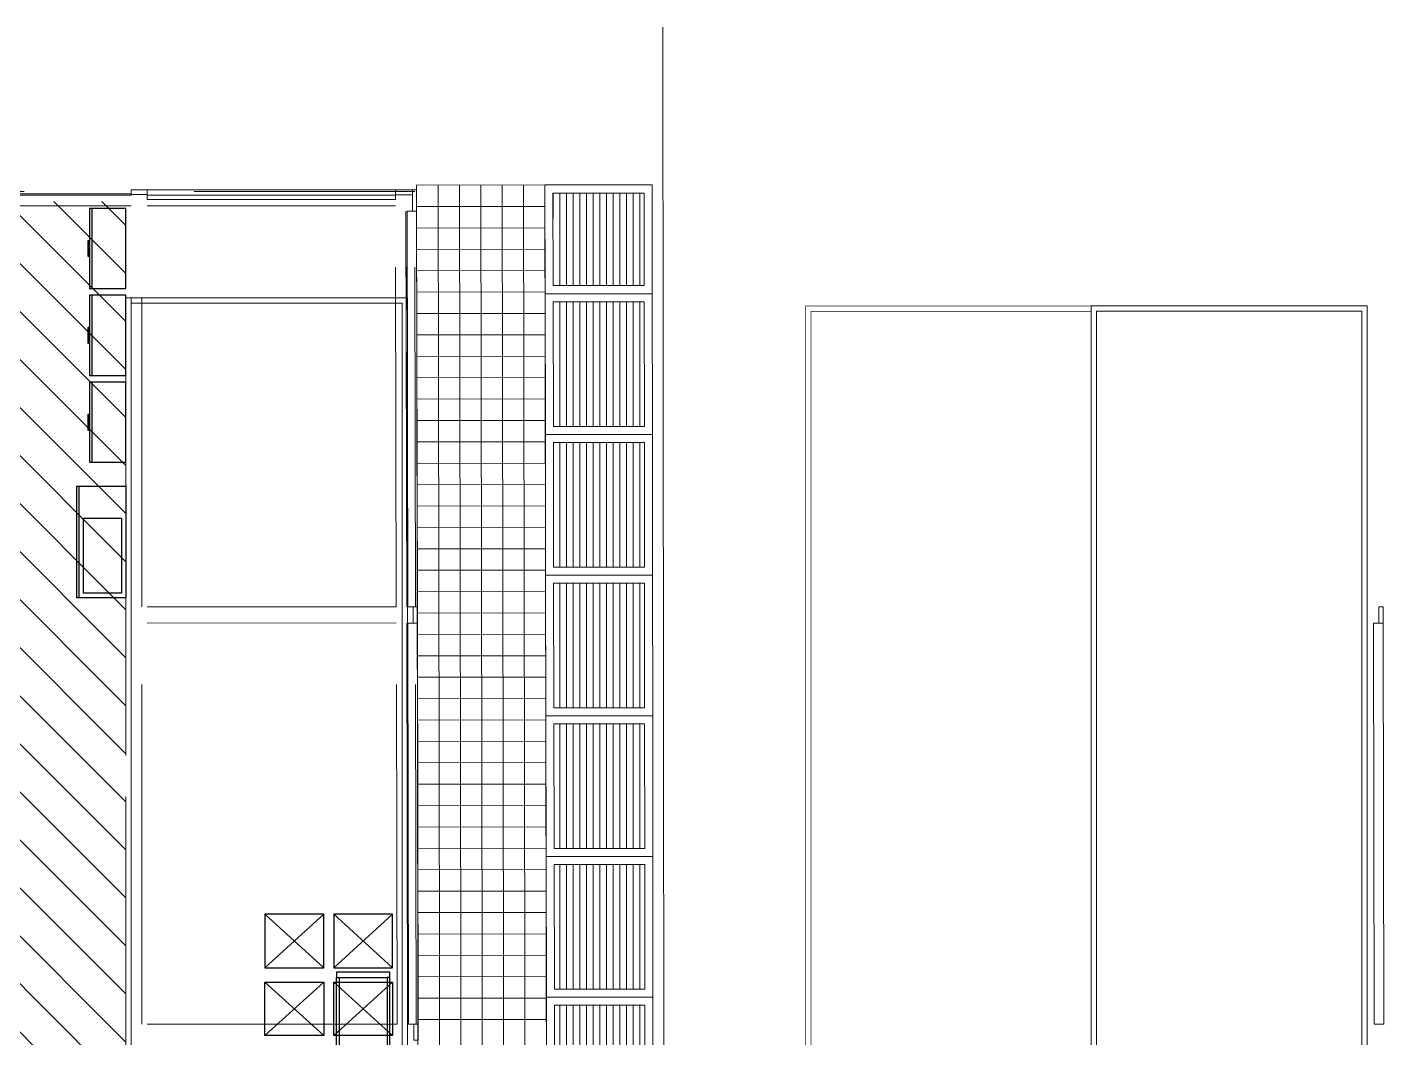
# Model space of a CAD drawing. Header units: millimetres. Extents: x 27 to 171, y 81 to 155.
# Drawn here: x 145.28 to 170.65, y 135.97 to 154.86 of the extents above; entities that cross this region are included whole.
import ezdxf

# ---------------------------------------------------------------- set-up
doc = ezdxf.new("R2010")
doc.units = ezdxf.units.MM
doc.linetypes.add('HIDDEN', pattern=[9.525, 6.35, -3.175])
for name, color, linetype, lineweight in [('IRI-OCASA-Layout R 9$0$OCA-Paneles TERMICO', 252, 'Continuous', 15), ('OCASA_TODAS_r08$0$CGC VIGAS', 252, 'HIDDEN', 15), ('OCASA_TODAS_r08$0$MURO BLOQUE CEMENTO 18', 252, 'Continuous', 20), ('OCASA_TODAS_r08$0$MURO BLOQUE CEMENTO 8', 252, 'Continuous', 20), ('OCASA_TODAS_r08$0$REVOQUES', 251, 'Continuous', 15), ('OCASA_TODAS_r08$0$VEREDA', 251, 'Continuous', 15), ('Sectores', 251, 'Continuous', 20)]:
    doc.layers.add(name, color=color, linetype=linetype, lineweight=lineweight)
for name, color, linetype in [('IRI-OCASA-Layout R 9$0$OCA_EST-BASTIDOR', 252, 'Continuous'), ('IRI-OCASA-Layout R 9$0$OCA_EST-LARGUERO', 252, 'Continuous'), ('IRI-OCASA-Layout R 9$0$OCA_Mobiliario', 252, 'Continuous'), ('IRI-OCASA-Layout R 9$0$OCA_Racks', 252, 'Continuous')]:
    doc.layers.add(name, color=color, linetype=linetype)
doc.layers.get('IRI-OCASA-Layout R 9$0$OCA_Racks').off()

# ---------------------------------------------------------------- blocks, each defined once
blk = doc.blocks.new('OCASA_TODAS_r08$0$Estructura PB para Arquitectura')
at = {"layer": 'OCASA_TODAS_r08$0$CGC VIGAS', "lineweight": 9}
for p, q in [((1108.508588, 436.941425, -0.000029), (1217.409647, 436.941425, -0.000029)), ((1217.424952, 429.171343, -0.000029), (1217.409647, 436.941425, -0.000029)), ((1208.258631, 436.671425, -0.000029), (1212.108638, 436.671425, -0.000029)), ((1208.408631, 436.871425, -0.000029), (1212.108638, 436.871425, -0.000029)), ((1212.408638, 436.871704, -0.000029), (1217.050375, 436.871697, -0.000029)), ((1212.408638, 436.671704, -0.000029), (1217.050375, 436.671697, -0.000029)), ((1217.064952, 429.171066, -0.000029), (1217.050375, 436.571705, -0.000029)), ((1217.264952, 429.171028, -0.000029), (1217.250375, 436.571705, -0.000029)), ((1212.108599, 429.171653, -0.000029), (1212.108623, 434.951689, -0.000029)), ((1212.308599, 429.171653, -0.000029), (1212.308623, 434.951689, -0.000029)), ((1217.064952, 429.171066, -0.000029), (1212.408599, 429.171655, -0.000029)), ((1217.439852, 421.371072, -0.000029), (1217.424952, 429.171343, -0.000029)), ((1212.108599, 421.371629, -0.000029), (1212.108599, 428.871653, -0.000029)), ((1212.308599, 421.371629, -0.000029), (1212.308599, 428.871653, -0.000029)), ((1217.065542, 428.871066, -0.000029), (1212.408599, 428.871655, -0.000029)), ((1217.079852, 421.370767, -0.000029), (1217.065542, 428.871066, -0.000029)), ((1217.279852, 421.370766, -0.000029), (1217.265543, 428.871028, -0.000029)), ((1217.079852, 421.370767, -0.000029), (1212.408599, 421.371629, -0.000029)), ((1217.454733, 413.57107, -0.000029), (1217.439852, 421.371072, -0.000029))]:
    blk.add_line(p, q, dxfattribs=at)
blk = doc.blocks.new('IRI-OCASA-Layout R 9$0$OCA_PALLET')
for p, q in [((414.447193, 97.067423), (415.447193, 95.967423)), ((415.447193, 97.067423), (414.447193, 95.967423))]:
    blk.add_line(p, q)
blk.add_lwpolyline([(414.447193, 97.067423), (415.447193, 97.067423), (415.447193, 95.967423), (414.447193, 95.967423)], close=True)
blk = doc.blocks.new('IRI-OCASA-Layout R 9$0$OCA_Est-Modulo Simpl')
at = {"layer": 'IRI-OCASA-Layout R 9$0$OCA_EST-BASTIDOR'}
for points in [[(-37.329308, -174.55488), (-37.329308, -174.65488), (-38.329308, -174.65488), (-38.329308, -174.55488)], [(-37.329308, -176.95488), (-37.329308, -177.05488), (-38.329308, -177.05488), (-38.329308, -176.95488)]]:
    blk.add_lwpolyline(points, close=True, dxfattribs=at)
at = {"layer": 'IRI-OCASA-Layout R 9$0$OCA_EST-LARGUERO'}
for points in [[(-38.279308, -174.65488), (-38.279308, -176.95488), (-38.329308, -176.95488), (-38.329308, -174.65488)], [(-37.379308, -174.65488), (-37.379308, -176.95488), (-37.329308, -176.95488), (-37.329308, -174.65488)]]:
    blk.add_lwpolyline(points, close=True, dxfattribs=at)

msp = doc.modelspace()

# ---------------------------------------------------------------- hatches: boundary and pattern name
at = {"layer": 'IRI-OCASA-Layout R 9$0$OCA-Paneles TERMICO'}
h = msp.add_hatch(dxfattribs=at)
h.set_pattern_fill('LINE', color=256, scale=0.2, angle=135)
h.set_pattern_definition([(135, (16.4337, -227.3344), (-0.4490128, -0.4490128), [])])
h.paths.add_polyline_path([(141.957, 151.605), (147.124, 151.605), (147.124, 135.243), (141.957, 135.243)])
at = {"layer": 'OCASA_TODAS_r08$0$VEREDA'}
h = msp.add_hatch(dxfattribs=at)
h.set_pattern_fill('LINE', color=256, angle=90)
h.set_pattern_definition([(90, (155.23773, 135.41569), (-0.125, 0), [])])
h.paths.add_polyline_path([(155.115, 150.031), (155.112, 151.763), (156.817, 151.763), (156.818, 150.031)])
h.paths.add_polyline_path([(155.119, 147.401), (155.115, 149.731), (156.819, 149.731), (156.821, 147.401)])
h.paths.add_polyline_path([(155.124, 144.771), (155.12, 147.101), (156.821, 147.101), (156.823, 144.771)])
h.paths.add_polyline_path([(155.128, 142.141), (155.124, 144.471), (156.823, 144.471), (156.826, 142.141)])
h.paths.add_polyline_path([(155.133, 139.511), (155.129, 141.841), (156.826, 141.841), (156.828, 139.511)])
h.paths.add_polyline_path([(155.137, 136.881), (155.133, 139.211), (156.828, 139.211), (156.83, 136.881)])
h.paths.add_polyline_path([(155.142, 134.251), (155.138, 136.581), (156.83, 136.581), (156.833, 134.251)])
h.paths.add_polyline_path([(155.146, 131.621), (155.142, 133.951), (156.833, 133.951), (156.835, 131.621)])
h.paths.add_polyline_path([(155.151, 128.991), (155.147, 131.321), (156.835, 131.321), (156.837, 128.991)])
h.paths.add_polyline_path([(155.155, 126.361), (155.151, 128.691), (156.838, 128.691), (156.84, 126.361)])
h.paths.add_polyline_path([(155.16, 123.731), (155.156, 126.061), (156.84, 126.061), (156.842, 123.731)])
h.paths.add_polyline_path([(155.164, 121.101), (155.16, 123.431), (156.842, 123.431), (156.844, 121.101)])

# ---------------------------------------------------------------- linework, layer by layer
at = {"layer": 'IRI-OCASA-Layout R 9$0$OCA-Paneles TERMICO'}
for p, q in [((147.124, 141.902, 0), (147.124, 149.805, 0)), ((147.124, 149.805, 0), (152.392, 149.805, 0)), ((147.224, 141.244, 0), (147.224, 149.705, 0)), ((147.224, 149.705, 0), (152.292, 149.705, 0)), ((152.292, 123.298, 0), (152.292, 149.705, 0)), ((152.392, 123.198, 0), (152.392, 149.805, 0)), ((165.175, 113.205, 0), (165.175, 149.652, 0)), ((165.175, 113.205, 0), (165.175, 149.652, 0)), ((165.175, 149.652, 0), (170.334, 149.652, 0)), ((165.275, 149.552, 0), (170.234, 149.552, 0)), ((165.275, 113.468, 0), (165.275, 149.552, 0)), ((170.234, 130.511, 0), (170.234, 149.552, 0)), ((170.334, 113.205, 0), (170.334, 149.652, 0)), ((147.124, 141.244, 0), (147.124, 143.502, 0)), ((147.124, 137.316, 0), (147.124, 140.481, 0)), ((147.224, 134.255, 0), (147.224, 140.481, 0)), ((147.124, 134.255, 0), (147.124, 137.316, 0)), ((147.124, 134.255, 0), (147.124, 137.218, 0))]:
    msp.add_line(p, q, dxfattribs=at)
at = {"layer": 'IRI-OCASA-Layout R 9$0$OCA_Mobiliario'}
for p, q in [((146.489, 151.475, 0), (146.489, 149.975, 0)), ((146.489, 149.851, 0), (146.489, 148.351, 0)), ((146.489, 148.228, 0), (146.489, 146.728, 0)), ((146.252, 144.193, 0), (146.252, 146.283, 0))]:
    msp.add_line(p, q, dxfattribs=at)
at = {"layer": 'IRI-OCASA-Layout R 9$0$OCA_Mobiliario', "elevation": 0}
for points in [[(147.124, 151.475), (146.444, 151.475), (146.444, 149.975), (147.124, 149.975)], [(146.444, 150.87), (146.415, 150.87), (146.415, 150.58), (146.444, 150.58)], [(147.124, 149.851), (146.444, 149.851), (146.444, 148.351), (147.124, 148.351)], [(146.444, 149.247), (146.415, 149.247), (146.415, 148.956), (146.444, 148.956)], [(147.124, 148.228), (146.444, 148.228), (146.444, 146.728), (147.124, 146.728)], [(146.444, 147.623), (146.415, 147.623), (146.415, 147.332), (146.444, 147.332)], [(147.127, 144.193), (146.207, 144.193), (146.207, 146.283), (147.127, 146.283)], [(147.041, 144.284), (146.335, 144.284), (146.335, 145.687), (147.041, 145.687)]]:
    msp.add_lwpolyline(points, close=True, dxfattribs=at)
at = {"layer": 'OCASA_TODAS_r08$0$MURO BLOQUE CEMENTO 18'}
msp.add_line((147.224, 151.663), (147.224, 151.663), dxfattribs=at)
msp.add_lwpolyline([(147.524, 151.823), (147.524, 151.643), (152.166, 151.642), (152.166, 151.822), (147.524, 151.823)], dxfattribs=at)
for points in [[(152.562, 151.425), (152.382, 151.425), (152.397, 144.024), (152.577, 144.024)], [(152.577, 143.724), (152.397, 143.724), (152.412, 136.224), (152.592, 136.224)], [(170.635, 143.721), (170.455, 143.721), (170.469, 136.224), (170.649, 136.224)]]:
    msp.add_lwpolyline(points, close=True, dxfattribs=at)
at = {"layer": 'OCASA_TODAS_r08$0$MURO BLOQUE CEMENTO 8'}
msp.add_line((147.224, 151.733), (147.224, 151.725, 0), dxfattribs=at)
for points in [[(147.224, 151.822), (147.224, 151.733), (147.524, 151.733), (147.524, 151.823), (147.224, 151.822)], [(152.482, 151.822), (152.482, 151.732), (152.166, 151.732), (152.166, 151.822), (152.482, 151.822)], [(152.562, 151.425), (152.562, 151.822), (152.482, 151.822), (152.482, 151.425), (152.562, 151.425)], [(152.577, 143.724), (152.577, 144.024), (152.497, 144.024), (152.497, 143.724), (152.577, 143.724)], [(170.635, 143.721), (170.634, 144.024), (170.554, 144.024), (170.555, 143.721), (170.635, 143.721)], [(152.592, 135.924), (152.592, 136.224), (152.512, 136.224), (152.512, 135.924), (152.592, 135.924)]]:
    msp.add_lwpolyline(points, dxfattribs=at)
at = {"layer": 'OCASA_TODAS_r08$0$REVOQUES'}
for p, q in [((152.377, 144.024), (152.362, 151.425)), ((152.392, 136.224), (152.377, 143.724))]:
    msp.add_line(p, q, dxfattribs=at)
msp.add_lwpolyline([(139.524, 151.745), (147.224, 151.745)], dxfattribs=at)
at = {"layer": 'OCASA_TODAS_r08$0$VEREDA'}
for p, q in [((157.224, 89.072), (157.165, 154.864)), ((152.562, 151.909, 0), (154.962, 151.913, 0)), ((152.569, 151.509, 0), (154.962, 151.513, 0)), ((152.57, 151.109, 0), (154.963, 151.113, 0)), ((152.57, 150.709, 0), (154.964, 150.713, 0)), ((152.571, 150.309, 0), (154.964, 150.313, 0)), ((152.572, 149.909, 0), (154.965, 149.913, 0)), ((152.572, 149.509, 0), (154.966, 149.513, 0)), ((152.573, 149.109, 0), (154.966, 149.113, 0)), ((152.574, 148.709, 0), (154.967, 148.713, 0)), ((152.574, 148.309, 0), (154.968, 148.313, 0)), ((152.575, 147.909, 0), (154.968, 147.913, 0)), ((152.576, 147.509, 0), (154.969, 147.513, 0)), ((152.576, 147.109, 0), (154.97, 147.113, 0)), ((152.577, 146.709, 0), (154.97, 146.713, 0)), ((152.578, 146.309, 0), (154.971, 146.313, 0)), ((152.578, 145.909, 0), (154.972, 145.913, 0)), ((152.579, 145.509, 0), (154.973, 145.513, 0)), ((152.58, 145.109, 0), (154.973, 145.113, 0)), ((152.58, 144.709, 0), (154.974, 144.713, 0)), ((152.581, 144.309, 0), (154.975, 144.313, 0)), ((152.582, 143.909, 0), (154.975, 143.913, 0)), ((152.583, 143.509, 0), (154.976, 143.513, 0)), ((152.583, 143.109, 0), (154.977, 143.113, 0)), ((152.584, 142.709, 0), (154.977, 142.713, 0)), ((152.585, 142.309, 0), (154.978, 142.313, 0)), ((152.585, 141.909, 0), (154.979, 141.913, 0)), ((152.586, 141.509, 0), (154.979, 141.513, 0)), ((152.587, 141.109, 0), (154.98, 141.113, 0)), ((152.587, 140.709, 0), (154.981, 140.713, 0)), ((152.588, 140.309, 0), (154.981, 140.313, 0)), ((152.589, 139.909, 0), (154.982, 139.913, 0)), ((152.589, 139.509, 0), (154.983, 139.513, 0)), ((152.59, 139.109, 0), (154.984, 139.113, 0)), ((152.591, 138.709, 0), (154.984, 138.713, 0)), ((152.591, 138.309, 0), (154.985, 138.313, 0)), ((152.592, 137.909, 0), (154.986, 137.913, 0)), ((152.593, 137.509, 0), (154.986, 137.513, 0)), ((152.594, 137.109, 0), (154.987, 137.113, 0)), ((152.594, 136.709, 0), (154.988, 136.713, 0)), ((152.595, 136.309, 0), (154.988, 136.313, 0))]:
    msp.add_line(p, q, dxfattribs=at)
at = {"layer": 'OCASA_TODAS_r08$0$VEREDA', "elevation": 0}
for points in [[(152.667, 90.303), (152.667, 90.303), (152.667, 90.303), (152.562, 151.909)], [(153.068, 90.133), (152.962, 151.91)], [(153.468, 89.962), (153.362, 151.91)], [(153.868, 89.792), (153.762, 151.911)], [(154.269, 89.622), (154.162, 151.912)], [(154.669, 89.451), (154.562, 151.913)], [(154.965, 149.881), (154.961, 151.913), (156.967, 151.913), (156.969, 149.881), (154.965, 149.881)], [(155.067, 89.279), (155.069, 89.281), (154.962, 151.913)], [(154.97, 147.251), (154.965, 149.881), (156.969, 149.881), (156.971, 147.251), (154.97, 147.251)], [(154.974, 144.621), (154.97, 147.251), (156.971, 147.251), (156.973, 144.621), (154.974, 144.621)], [(154.979, 141.991), (154.974, 144.621), (156.973, 144.621), (156.976, 141.991), (154.979, 141.991)], [(154.983, 139.361), (154.979, 141.991), (156.976, 141.991), (156.978, 139.361), (154.983, 139.361)], [(154.988, 136.731), (154.983, 139.361), (156.978, 139.361), (156.98, 136.731), (154.988, 136.731)], [(154.992, 134.101), (154.988, 136.731), (156.98, 136.731), (156.983, 134.101), (154.992, 134.101)]]:
    msp.add_lwpolyline(points, dxfattribs=at)
for points in [[(155.115, 150.031), (155.112, 151.763), (156.817, 151.763), (156.818, 150.031)], [(155.119, 147.401), (155.115, 149.731), (156.819, 149.731), (156.821, 147.401)], [(155.124, 144.771), (155.12, 147.101), (156.821, 147.101), (156.823, 144.771)], [(155.128, 142.141), (155.124, 144.471), (156.823, 144.471), (156.826, 142.141)], [(155.133, 139.511), (155.129, 141.841), (156.826, 141.841), (156.828, 139.511)], [(155.137, 136.881), (155.133, 139.211), (156.828, 139.211), (156.83, 136.881)], [(155.142, 134.251), (155.138, 136.581), (156.83, 136.581), (156.833, 134.251)]]:
    msp.add_lwpolyline(points, close=True, dxfattribs=at)
at = {"layer": 'Sectores', "const_width": 0.01, "elevation": 0}
for points in [[(165.175, 132.208), (159.836, 132.208), (159.836, 149.652), (165.175, 149.652)], [(165.175, 132.308), (159.936, 132.308), (159.936, 149.552), (165.175, 149.552)]]:
    msp.add_lwpolyline(points, dxfattribs=at)

# ---------------------------------------------------------------- block references
at = {"color": 31, "true_color": 0xfebd57}
msp.add_blockref('OCASA_TODAS_r08$0$Estructura PB para Arquitectura', (-1064.884, -285.147), dxfattribs=at)
at = {"layer": 'IRI-OCASA-Layout R 9$0$OCA_Mobiliario', "xscale": -1, "rotation": 90}
for p in [(246.791, 552.727, 0), (248.081, 552.727, 0)]:
    msp.add_blockref('IRI-OCASA-Layout R 9$0$OCA_PALLET', p, dxfattribs=at)
at = {"layer": 'IRI-OCASA-Layout R 9$0$OCA_Mobiliario', "rotation": 90}
for p in [(246.791, -278.436, 0), (248.081, -278.436, 0)]:
    msp.add_blockref('IRI-OCASA-Layout R 9$0$OCA_PALLET', p, dxfattribs=at)
at = {"layer": 'IRI-OCASA-Layout R 9$0$OCA_Racks', "xscale": -1}
msp.add_blockref('IRI-OCASA-Layout R 9$0$OCA_Est-Modulo Simpl', (113.734, 311.75, 0), dxfattribs=at)

doc.saveas('drawing.dxf')
